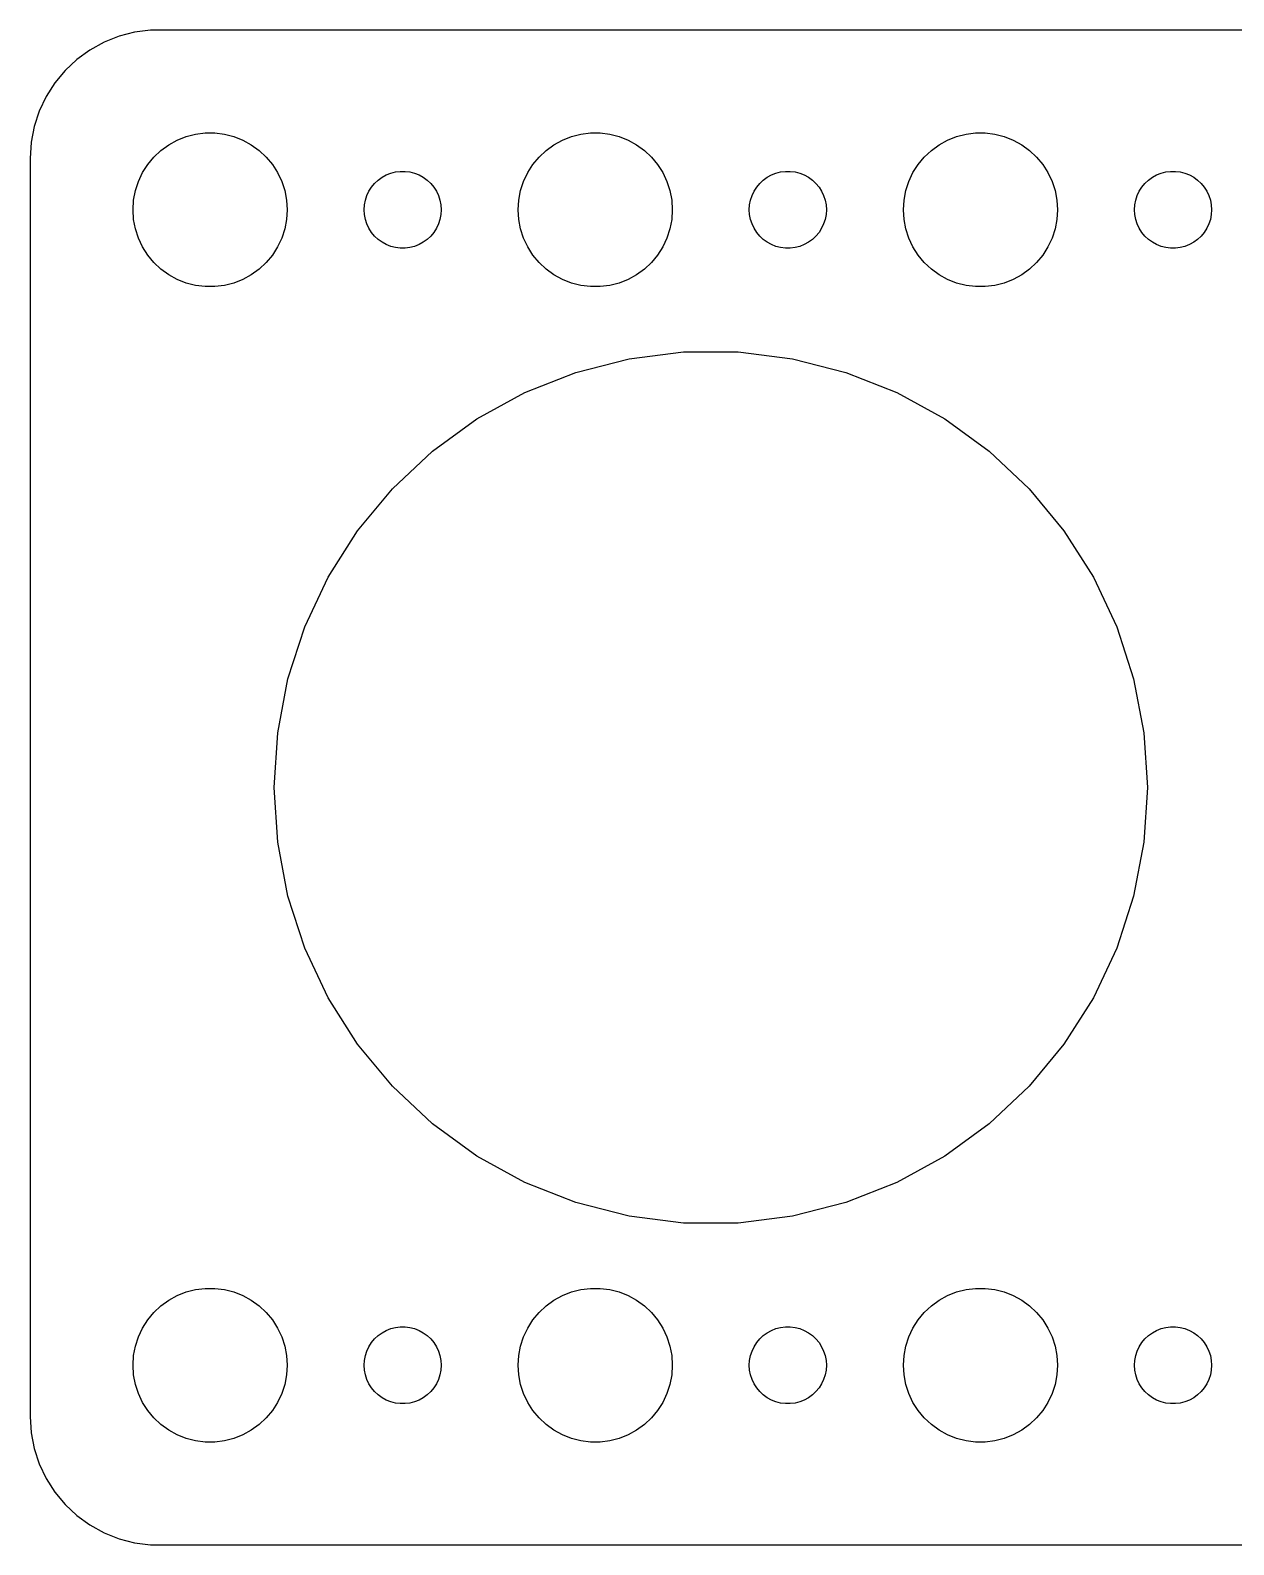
# Model space of a CAD drawing. Header units: metres. Extents: x -104 to 104, y -29 to 29.
# Drawn here: x -104.5 to -57.6, y -29.5 to 29.5 of the extents above; entities that cross this region are included whole.
import ezdxf

# ---------------------------------------------------------------- set-up
doc = ezdxf.new("R2010")
doc.units = ezdxf.units.M

msp = doc.modelspace()

# ---------------------------------------------------------------- linework, layer by layer
for p, q in [((-99.8139, 29.4901), (-100.437, 29.4114)), ((99.8139, 29.4901), (-99.8139, 29.4901)), ((-101.629, 29.0241), (-102.179, 28.7216)), ((-101.045, 29.2553), (-101.629, 29.0241)), ((-100.437, 29.4114), (-101.045, 29.2553)), ((-102.687, 28.3526), (-103.145, 27.9227)), ((-102.179, 28.7216), (-102.687, 28.3526)), ((-103.145, 27.9227), (-103.545, 27.4389)), ((-103.545, 27.4389), (-103.882, 26.9088)), ((-103.882, 26.9088), (-104.149, 26.3406)), ((-104.149, 26.3406), (-104.343, 25.7434)), ((-104.343, 25.7434), (-104.461, 25.1267)), ((-98.427, 25.3532), (-98.0621, 25.4469)), ((-98.0621, 25.4469), (-97.6884, 25.4941)), ((-97.6884, 25.4941), (-97.3116, 25.4941)), ((-97.3116, 25.4941), (-96.9379, 25.4469)), ((-96.9379, 25.4469), (-96.573, 25.3532)), ((-83.427, 25.3532), (-83.0621, 25.4469)), ((-83.0621, 25.4469), (-82.6884, 25.4941)), ((-82.6884, 25.4941), (-82.3116, 25.4941)), ((-82.3116, 25.4941), (-81.9379, 25.4469)), ((-81.9379, 25.4469), (-81.573, 25.3532)), ((-68.427, 25.3532), (-68.0621, 25.4469)), ((-68.0621, 25.4469), (-67.6884, 25.4941)), ((-67.6884, 25.4941), (-67.3116, 25.4941)), ((-67.3116, 25.4941), (-66.9379, 25.4469)), ((-66.9379, 25.4469), (-66.573, 25.3532)), ((-104.461, 25.1267), (-104.5, 24.5)), ((-99.6869, 24.5536), (-99.4123, 24.8115)), ((-99.4123, 24.8115), (-99.1075, 25.033)), ((-99.1075, 25.033), (-98.7773, 25.2145)), ((-98.7773, 25.2145), (-98.427, 25.3532)), ((-96.573, 25.3532), (-96.2227, 25.2145)), ((-96.2227, 25.2145), (-95.8925, 25.033)), ((-95.8925, 25.033), (-95.5877, 24.8115)), ((-95.5877, 24.8115), (-95.3131, 24.5536)), ((-84.6869, 24.5536), (-84.4123, 24.8115)), ((-84.4123, 24.8115), (-84.1075, 25.033)), ((-84.1075, 25.033), (-83.7773, 25.2145)), ((-83.7773, 25.2145), (-83.427, 25.3532)), ((-81.573, 25.3532), (-81.2227, 25.2145)), ((-81.2227, 25.2145), (-80.8925, 25.033)), ((-80.8925, 25.033), (-80.5877, 24.8115)), ((-80.5877, 24.8115), (-80.3131, 24.5536)), ((-69.6869, 24.5536), (-69.4123, 24.8115)), ((-69.4123, 24.8115), (-69.1075, 25.033)), ((-69.1075, 25.033), (-68.7773, 25.2145)), ((-68.7773, 25.2145), (-68.427, 25.3532)), ((-66.573, 25.3532), (-66.2227, 25.2145)), ((-66.2227, 25.2145), (-65.8925, 25.033)), ((-65.8925, 25.033), (-65.5877, 24.8115)), ((-65.5877, 24.8115), (-65.3131, 24.5536)), ((-104.5, 24.5), (-104.5, -24.5)), ((-100.129, 23.9453), (-99.927, 24.2634)), ((-99.927, 24.2634), (-99.6869, 24.5536)), ((-95.3131, 24.5536), (-95.073, 24.2634)), ((-95.073, 24.2634), (-94.8711, 23.9453)), ((-85.1289, 23.9453), (-84.927, 24.2634)), ((-84.927, 24.2634), (-84.6869, 24.5536)), ((-80.3131, 24.5536), (-80.073, 24.2634)), ((-80.073, 24.2634), (-79.8711, 23.9453)), ((-70.1289, 23.9453), (-69.927, 24.2634)), ((-69.927, 24.2634), (-69.6869, 24.5536)), ((-65.3131, 24.5536), (-65.073, 24.2634)), ((-65.073, 24.2634), (-64.8711, 23.9453)), ((-100.406, 23.2461), (-100.289, 23.6044)), ((-100.289, 23.6044), (-100.129, 23.9453)), ((-94.8711, 23.9453), (-94.7107, 23.6044)), ((-94.7107, 23.6044), (-94.5943, 23.2461)), ((-91.0934, 23.5268), (-90.9561, 23.6558)), ((-90.9561, 23.6558), (-90.8037, 23.7665)), ((-90.8037, 23.7665), (-90.6387, 23.8572)), ((-90.6387, 23.8572), (-90.4635, 23.9266)), ((-90.4635, 23.9266), (-90.2811, 23.9734)), ((-90.2811, 23.9734), (-90.0942, 23.997)), ((-90.0942, 23.997), (-89.9058, 23.997)), ((-89.9058, 23.997), (-89.7189, 23.9734)), ((-89.7189, 23.9734), (-89.5365, 23.9266)), ((-89.5365, 23.9266), (-89.3613, 23.8572)), ((-89.3613, 23.8572), (-89.1963, 23.7665)), ((-89.1963, 23.7665), (-89.0439, 23.6558)), ((-89.0439, 23.6558), (-88.9065, 23.5268)), ((-85.4057, 23.2461), (-85.2893, 23.6044)), ((-85.2893, 23.6044), (-85.1289, 23.9453)), ((-79.8711, 23.9453), (-79.7107, 23.6044)), ((-79.7107, 23.6044), (-79.5943, 23.2461)), ((-76.0934, 23.5268), (-75.9561, 23.6558)), ((-75.9561, 23.6558), (-75.8037, 23.7665)), ((-75.8037, 23.7665), (-75.6387, 23.8572)), ((-75.6387, 23.8572), (-75.4635, 23.9266)), ((-75.4635, 23.9266), (-75.2811, 23.9734)), ((-75.2811, 23.9734), (-75.0942, 23.997)), ((-75.0942, 23.997), (-74.9058, 23.997)), ((-74.9058, 23.997), (-74.7189, 23.9734)), ((-74.7189, 23.9734), (-74.5365, 23.9266)), ((-74.5365, 23.9266), (-74.3613, 23.8572)), ((-74.3613, 23.8572), (-74.1963, 23.7665)), ((-74.1963, 23.7665), (-74.0439, 23.6558)), ((-74.0439, 23.6558), (-73.9065, 23.5268)), ((-70.4057, 23.2461), (-70.2893, 23.6044)), ((-70.2893, 23.6044), (-70.1289, 23.9453)), ((-64.8711, 23.9453), (-64.7107, 23.6044)), ((-64.7107, 23.6044), (-64.5943, 23.2461)), ((-61.0934, 23.5268), (-60.9561, 23.6558)), ((-60.9561, 23.6558), (-60.8037, 23.7665)), ((-60.8037, 23.7665), (-60.6387, 23.8572)), ((-60.6387, 23.8572), (-60.4635, 23.9266)), ((-60.4635, 23.9266), (-60.2811, 23.9734)), ((-60.2811, 23.9734), (-60.0942, 23.997)), ((-60.0942, 23.997), (-59.9058, 23.997)), ((-59.9058, 23.997), (-59.7189, 23.9734)), ((-59.7189, 23.9734), (-59.5365, 23.9266)), ((-59.5365, 23.9266), (-59.3613, 23.8572)), ((-59.3613, 23.8572), (-59.1963, 23.7665)), ((-59.1963, 23.7665), (-59.0439, 23.6558)), ((-59.0439, 23.6558), (-58.9065, 23.5268)), ((-100.476, 22.876), (-100.406, 23.2461)), ((-94.5943, 23.2461), (-94.5237, 22.876)), ((-91.4529, 22.873), (-91.3947, 23.0522)), ((-91.3947, 23.0522), (-91.3145, 23.2226)), ((-91.3145, 23.2226), (-91.2135, 23.3817)), ((-91.2135, 23.3817), (-91.0934, 23.5268)), ((-88.9065, 23.5268), (-88.7865, 23.3817)), ((-88.7865, 23.3817), (-88.6855, 23.2226)), ((-88.6855, 23.2226), (-88.6053, 23.0522)), ((-88.6053, 23.0522), (-88.5471, 22.873)), ((-85.4763, 22.876), (-85.4057, 23.2461)), ((-79.5943, 23.2461), (-79.5237, 22.876)), ((-76.4529, 22.873), (-76.3947, 23.0522)), ((-76.3947, 23.0522), (-76.3145, 23.2226)), ((-76.3145, 23.2226), (-76.2135, 23.3817)), ((-76.2135, 23.3817), (-76.0934, 23.5268)), ((-73.9065, 23.5268), (-73.7865, 23.3817)), ((-73.7865, 23.3817), (-73.6855, 23.2226)), ((-73.6855, 23.2226), (-73.6053, 23.0522)), ((-73.6053, 23.0522), (-73.5471, 22.873)), ((-70.4763, 22.876), (-70.4057, 23.2461)), ((-64.5943, 23.2461), (-64.5237, 22.876)), ((-61.4529, 22.873), (-61.3947, 23.0522)), ((-61.3947, 23.0522), (-61.3145, 23.2226)), ((-61.3145, 23.2226), (-61.2135, 23.3817)), ((-61.2135, 23.3817), (-61.0934, 23.5268)), ((-58.9065, 23.5268), (-58.7865, 23.3817)), ((-58.7865, 23.3817), (-58.6855, 23.2226)), ((-58.6855, 23.2226), (-58.6053, 23.0522)), ((-58.6053, 23.0522), (-58.5471, 22.873)), ((-100.5, 22.5), (-100.476, 22.876)), ((-100.476, 22.124), (-100.5, 22.5)), ((-94.5237, 22.876), (-94.5, 22.5)), ((-94.5, 22.5), (-94.5237, 22.124)), ((-91.5, 22.5), (-91.4882, 22.688)), ((-91.4882, 22.312), (-91.5, 22.5)), ((-91.4882, 22.688), (-91.4529, 22.873)), ((-88.5471, 22.873), (-88.5118, 22.688)), ((-88.5118, 22.688), (-88.5, 22.5)), ((-88.5, 22.5), (-88.5118, 22.312)), ((-85.5, 22.5), (-85.4763, 22.876)), ((-85.4763, 22.124), (-85.5, 22.5)), ((-79.5237, 22.876), (-79.5, 22.5)), ((-79.5, 22.5), (-79.5237, 22.124)), ((-76.5, 22.5), (-76.4882, 22.688)), ((-76.4882, 22.312), (-76.5, 22.5)), ((-76.4882, 22.688), (-76.4529, 22.873)), ((-73.5471, 22.873), (-73.5118, 22.688)), ((-73.5118, 22.688), (-73.5, 22.5)), ((-73.5, 22.5), (-73.5118, 22.312)), ((-70.5, 22.5), (-70.4763, 22.876)), ((-70.4763, 22.124), (-70.5, 22.5)), ((-64.5237, 22.876), (-64.5, 22.5)), ((-64.5, 22.5), (-64.5237, 22.124)), ((-61.5, 22.5), (-61.4882, 22.688)), ((-61.4882, 22.312), (-61.5, 22.5)), ((-61.4882, 22.688), (-61.4529, 22.873)), ((-58.5471, 22.873), (-58.5118, 22.688)), ((-58.5118, 22.688), (-58.5, 22.5)), ((-58.5, 22.5), (-58.5118, 22.312)), ((-100.406, 21.7539), (-100.476, 22.124)), ((-94.5237, 22.124), (-94.5943, 21.7539)), ((-91.4529, 22.127), (-91.4882, 22.312)), ((-91.3947, 21.9478), (-91.4529, 22.127)), ((-91.3145, 21.7774), (-91.3947, 21.9478)), ((-88.6053, 21.9478), (-88.6855, 21.7774)), ((-88.5471, 22.127), (-88.6053, 21.9478)), ((-88.5118, 22.312), (-88.5471, 22.127)), ((-85.4057, 21.7539), (-85.4763, 22.124)), ((-79.5237, 22.124), (-79.5943, 21.7539)), ((-76.4529, 22.127), (-76.4882, 22.312)), ((-76.3947, 21.9478), (-76.4529, 22.127)), ((-76.3145, 21.7774), (-76.3947, 21.9478)), ((-73.6053, 21.9478), (-73.6855, 21.7774)), ((-73.5471, 22.127), (-73.6053, 21.9478)), ((-73.5118, 22.312), (-73.5471, 22.127)), ((-70.4057, 21.7539), (-70.4763, 22.124)), ((-64.5237, 22.124), (-64.5943, 21.7539)), ((-61.4529, 22.127), (-61.4882, 22.312)), ((-61.3947, 21.9478), (-61.4529, 22.127)), ((-61.3145, 21.7774), (-61.3947, 21.9478)), ((-58.6053, 21.9478), (-58.6855, 21.7774)), ((-58.5471, 22.127), (-58.6053, 21.9478)), ((-58.5118, 22.312), (-58.5471, 22.127)), ((-100.289, 21.3956), (-100.406, 21.7539)), ((-100.129, 21.0547), (-100.289, 21.3956)), ((-94.7107, 21.3956), (-94.8711, 21.0547)), ((-94.5943, 21.7539), (-94.7107, 21.3956)), ((-91.2135, 21.6183), (-91.3145, 21.7774)), ((-91.0934, 21.4732), (-91.2135, 21.6183)), ((-90.9561, 21.3442), (-91.0934, 21.4732)), ((-90.8037, 21.2335), (-90.9561, 21.3442)), ((-90.6387, 21.1427), (-90.8037, 21.2335)), ((-89.1963, 21.2335), (-89.3613, 21.1427)), ((-89.0439, 21.3442), (-89.1963, 21.2335)), ((-88.9065, 21.4732), (-89.0439, 21.3442)), ((-88.7865, 21.6183), (-88.9065, 21.4732)), ((-88.6855, 21.7774), (-88.7865, 21.6183)), ((-85.2893, 21.3956), (-85.4057, 21.7539)), ((-85.1289, 21.0547), (-85.2893, 21.3956)), ((-79.7107, 21.3956), (-79.8711, 21.0547)), ((-79.5943, 21.7539), (-79.7107, 21.3956)), ((-76.2135, 21.6183), (-76.3145, 21.7774)), ((-76.0934, 21.4732), (-76.2135, 21.6183)), ((-75.9561, 21.3442), (-76.0934, 21.4732)), ((-75.8037, 21.2335), (-75.9561, 21.3442)), ((-75.6387, 21.1427), (-75.8037, 21.2335)), ((-74.1963, 21.2335), (-74.3613, 21.1427)), ((-74.0439, 21.3442), (-74.1963, 21.2335)), ((-73.9065, 21.4732), (-74.0439, 21.3442)), ((-73.7865, 21.6183), (-73.9065, 21.4732)), ((-73.6855, 21.7774), (-73.7865, 21.6183)), ((-70.2893, 21.3956), (-70.4057, 21.7539)), ((-70.1289, 21.0547), (-70.2893, 21.3956)), ((-64.7107, 21.3956), (-64.8711, 21.0547)), ((-64.5943, 21.7539), (-64.7107, 21.3956)), ((-61.2135, 21.6183), (-61.3145, 21.7774)), ((-61.0934, 21.4732), (-61.2135, 21.6183)), ((-60.9561, 21.3442), (-61.0934, 21.4732)), ((-60.8037, 21.2335), (-60.9561, 21.3442)), ((-60.6387, 21.1427), (-60.8037, 21.2335)), ((-59.1963, 21.2335), (-59.3613, 21.1427)), ((-59.0439, 21.3442), (-59.1963, 21.2335)), ((-58.9065, 21.4732), (-59.0439, 21.3442)), ((-58.7865, 21.6183), (-58.9065, 21.4732)), ((-58.6855, 21.7774), (-58.7865, 21.6183)), ((-99.927, 20.7366), (-100.129, 21.0547)), ((-99.6869, 20.4464), (-99.927, 20.7366)), ((-95.073, 20.7366), (-95.3131, 20.4464)), ((-94.8711, 21.0547), (-95.073, 20.7366)), ((-90.4635, 21.0734), (-90.6387, 21.1427)), ((-90.2811, 21.0266), (-90.4635, 21.0734)), ((-90.0942, 21.003), (-90.2811, 21.0266)), ((-89.9058, 21.003), (-90.0942, 21.003)), ((-89.7189, 21.0266), (-89.9058, 21.003)), ((-89.5365, 21.0734), (-89.7189, 21.0266)), ((-89.3613, 21.1427), (-89.5365, 21.0734)), ((-84.927, 20.7366), (-85.1289, 21.0547)), ((-84.6869, 20.4464), (-84.927, 20.7366)), ((-80.073, 20.7366), (-80.3131, 20.4464)), ((-79.8711, 21.0547), (-80.073, 20.7366)), ((-75.4635, 21.0734), (-75.6387, 21.1427)), ((-75.2811, 21.0266), (-75.4635, 21.0734)), ((-75.0942, 21.003), (-75.2811, 21.0266)), ((-74.9058, 21.003), (-75.0942, 21.003)), ((-74.7189, 21.0266), (-74.9058, 21.003)), ((-74.5365, 21.0734), (-74.7189, 21.0266)), ((-74.3613, 21.1427), (-74.5365, 21.0734)), ((-69.927, 20.7366), (-70.1289, 21.0547)), ((-69.6869, 20.4464), (-69.927, 20.7366)), ((-65.073, 20.7366), (-65.3131, 20.4464)), ((-64.8711, 21.0547), (-65.073, 20.7366)), ((-60.4635, 21.0734), (-60.6387, 21.1427)), ((-60.2811, 21.0266), (-60.4635, 21.0734)), ((-60.0942, 21.003), (-60.2811, 21.0266)), ((-59.9058, 21.003), (-60.0942, 21.003)), ((-59.7189, 21.0266), (-59.9058, 21.003)), ((-59.5365, 21.0734), (-59.7189, 21.0266)), ((-59.3613, 21.1427), (-59.5365, 21.0734)), ((-99.4123, 20.1884), (-99.6869, 20.4464)), ((-99.1075, 19.967), (-99.4123, 20.1884)), ((-95.5877, 20.1884), (-95.8925, 19.967)), ((-95.3131, 20.4464), (-95.5877, 20.1884)), ((-84.4123, 20.1884), (-84.6869, 20.4464)), ((-84.1075, 19.967), (-84.4123, 20.1884)), ((-80.5877, 20.1884), (-80.8925, 19.967)), ((-80.3131, 20.4464), (-80.5877, 20.1884)), ((-69.4123, 20.1884), (-69.6869, 20.4464)), ((-69.1075, 19.967), (-69.4123, 20.1884)), ((-65.5877, 20.1884), (-65.8925, 19.967)), ((-65.3131, 20.4464), (-65.5877, 20.1884)), ((-98.7773, 19.7855), (-99.1075, 19.967)), ((-98.427, 19.6468), (-98.7773, 19.7855)), ((-98.0621, 19.5531), (-98.427, 19.6468)), ((-97.6884, 19.5059), (-98.0621, 19.5531)), ((-97.3116, 19.5059), (-97.6884, 19.5059)), ((-96.9379, 19.5531), (-97.3116, 19.5059)), ((-96.573, 19.6468), (-96.9379, 19.5531)), ((-96.2227, 19.7855), (-96.573, 19.6468)), ((-95.8925, 19.967), (-96.2227, 19.7855)), ((-83.7773, 19.7855), (-84.1075, 19.967)), ((-83.427, 19.6468), (-83.7773, 19.7855)), ((-83.0621, 19.5531), (-83.427, 19.6468)), ((-82.6884, 19.5059), (-83.0621, 19.5531)), ((-82.3116, 19.5059), (-82.6884, 19.5059)), ((-81.9379, 19.5531), (-82.3116, 19.5059)), ((-81.573, 19.6468), (-81.9379, 19.5531)), ((-81.2227, 19.7855), (-81.573, 19.6468)), ((-80.8925, 19.967), (-81.2227, 19.7855)), ((-68.7773, 19.7855), (-69.1075, 19.967)), ((-68.427, 19.6468), (-68.7773, 19.7855)), ((-68.0621, 19.5531), (-68.427, 19.6468)), ((-67.6884, 19.5059), (-68.0621, 19.5531)), ((-67.3116, 19.5059), (-67.6884, 19.5059)), ((-66.9379, 19.5531), (-67.3116, 19.5059)), ((-66.573, 19.6468), (-66.9379, 19.5531)), ((-66.2227, 19.7855), (-66.573, 19.6468)), ((-65.8925, 19.967), (-66.2227, 19.7855)), ((-83.2533, 16.168), (-81.1855, 16.6989)), ((-81.1855, 16.6989), (-79.0674, 16.9664)), ((-79.0674, 16.9664), (-76.9326, 16.9664)), ((-76.9326, 16.9664), (-74.8145, 16.6989)), ((-74.8145, 16.6989), (-72.7467, 16.168)), ((-85.2383, 15.382), (-83.2533, 16.168)), ((-72.7467, 16.168), (-70.7617, 15.382)), ((-87.1091, 14.3536), (-85.2383, 15.382)), ((-70.7617, 15.382), (-68.8909, 14.3536)), ((-88.8362, 13.0987), (-87.1091, 14.3536)), ((-68.8909, 14.3536), (-67.1638, 13.0987)), ((-90.3925, 11.6373), (-88.8362, 13.0987)), ((-67.1638, 13.0987), (-65.6075, 11.6373)), ((-91.7533, 9.99234), (-90.3925, 11.6373)), ((-65.6075, 11.6373), (-64.2467, 9.99234)), ((-92.8972, 8.1898), (-91.7533, 9.99234)), ((-64.2467, 9.99234), (-63.1028, 8.1898)), ((-93.8062, 6.2581), (-92.8972, 8.1898)), ((-63.1028, 8.1898), (-62.1938, 6.2581)), ((-94.4659, 4.22772), (-93.8062, 6.2581)), ((-62.1938, 6.2581), (-61.5341, 4.22772)), ((-94.866, 2.13066), (-94.4659, 4.22772)), ((-61.5341, 4.22772), (-61.134, 2.13066)), ((-95, 0), (-94.866, 2.13066)), ((-61.134, 2.13066), (-61, 0)), ((-94.866, -2.13066), (-95, 0)), ((-61, 0), (-61.134, -2.13066)), ((-94.4659, -4.22772), (-94.866, -2.13066)), ((-61.134, -2.13066), (-61.5341, -4.22772)), ((-93.8062, -6.2581), (-94.4659, -4.22772)), ((-61.5341, -4.22772), (-62.1938, -6.2581)), ((-92.8972, -8.1898), (-93.8062, -6.2581)), ((-62.1938, -6.2581), (-63.1028, -8.1898)), ((-91.7533, -9.99234), (-92.8972, -8.1898)), ((-63.1028, -8.1898), (-64.2467, -9.99234)), ((-90.3925, -11.6373), (-91.7533, -9.99234)), ((-64.2467, -9.99234), (-65.6075, -11.6373)), ((-88.8362, -13.0987), (-90.3925, -11.6373)), ((-65.6075, -11.6373), (-67.1638, -13.0987)), ((-87.1091, -14.3536), (-88.8362, -13.0987)), ((-67.1638, -13.0987), (-68.8909, -14.3536)), ((-85.2383, -15.382), (-87.1091, -14.3536)), ((-68.8909, -14.3536), (-70.7617, -15.382)), ((-83.2533, -16.168), (-85.2383, -15.382)), ((-70.7617, -15.382), (-72.7467, -16.168)), ((-81.1855, -16.6989), (-83.2533, -16.168)), ((-72.7467, -16.168), (-74.8145, -16.6989)), ((-79.0674, -16.9664), (-81.1855, -16.6989)), ((-76.9326, -16.9664), (-79.0674, -16.9664)), ((-74.8145, -16.6989), (-76.9326, -16.9664)), ((-99.4123, -20.1884), (-99.1075, -19.967)), ((-99.1075, -19.967), (-98.7773, -19.7855)), ((-98.7773, -19.7855), (-98.427, -19.6468)), ((-98.427, -19.6468), (-98.0621, -19.5531)), ((-98.0621, -19.5531), (-97.6884, -19.5059)), ((-97.6884, -19.5059), (-97.3116, -19.5059)), ((-97.3116, -19.5059), (-96.9379, -19.5531)), ((-96.9379, -19.5531), (-96.573, -19.6468)), ((-96.573, -19.6468), (-96.2227, -19.7855)), ((-96.2227, -19.7855), (-95.8925, -19.967)), ((-95.8925, -19.967), (-95.5877, -20.1884)), ((-84.4123, -20.1884), (-84.1075, -19.967)), ((-84.1075, -19.967), (-83.7773, -19.7855)), ((-83.7773, -19.7855), (-83.427, -19.6468)), ((-83.427, -19.6468), (-83.0621, -19.5531)), ((-83.0621, -19.5531), (-82.6884, -19.5059)), ((-82.6884, -19.5059), (-82.3116, -19.5059)), ((-82.3116, -19.5059), (-81.9379, -19.5531)), ((-81.9379, -19.5531), (-81.573, -19.6468)), ((-81.573, -19.6468), (-81.2227, -19.7855)), ((-81.2227, -19.7855), (-80.8925, -19.967)), ((-80.8925, -19.967), (-80.5877, -20.1884)), ((-69.4123, -20.1884), (-69.1075, -19.967)), ((-69.1075, -19.967), (-68.7773, -19.7855)), ((-68.7773, -19.7855), (-68.427, -19.6468)), ((-68.427, -19.6468), (-68.0621, -19.5531)), ((-68.0621, -19.5531), (-67.6884, -19.5059)), ((-67.6884, -19.5059), (-67.3116, -19.5059)), ((-67.3116, -19.5059), (-66.9379, -19.5531)), ((-66.9379, -19.5531), (-66.573, -19.6468)), ((-66.573, -19.6468), (-66.2227, -19.7855)), ((-66.2227, -19.7855), (-65.8925, -19.967)), ((-65.8925, -19.967), (-65.5877, -20.1884)), ((-99.927, -20.7366), (-99.6869, -20.4464)), ((-99.6869, -20.4464), (-99.4123, -20.1884)), ((-95.5877, -20.1884), (-95.3131, -20.4464)), ((-95.3131, -20.4464), (-95.073, -20.7366)), ((-84.927, -20.7366), (-84.6869, -20.4464)), ((-84.6869, -20.4464), (-84.4123, -20.1884)), ((-80.5877, -20.1884), (-80.3131, -20.4464)), ((-80.3131, -20.4464), (-80.073, -20.7366)), ((-69.927, -20.7366), (-69.6869, -20.4464)), ((-69.6869, -20.4464), (-69.4123, -20.1884)), ((-65.5877, -20.1884), (-65.3131, -20.4464)), ((-65.3131, -20.4464), (-65.073, -20.7366)), ((-100.289, -21.3956), (-100.129, -21.0547)), ((-100.129, -21.0547), (-99.927, -20.7366)), ((-95.073, -20.7366), (-94.8711, -21.0547)), ((-94.8711, -21.0547), (-94.7107, -21.3956)), ((-90.8037, -21.2335), (-90.6387, -21.1427)), ((-90.6387, -21.1427), (-90.4635, -21.0734)), ((-90.4635, -21.0734), (-90.2811, -21.0266)), ((-90.2811, -21.0266), (-90.0942, -21.003)), ((-90.0942, -21.003), (-89.9058, -21.003)), ((-89.9058, -21.003), (-89.7189, -21.0266)), ((-89.7189, -21.0266), (-89.5365, -21.0734)), ((-89.5365, -21.0734), (-89.3613, -21.1427)), ((-89.3613, -21.1427), (-89.1963, -21.2335)), ((-85.2893, -21.3956), (-85.1289, -21.0547)), ((-85.1289, -21.0547), (-84.927, -20.7366)), ((-80.073, -20.7366), (-79.8711, -21.0547)), ((-79.8711, -21.0547), (-79.7107, -21.3956)), ((-75.8037, -21.2335), (-75.6387, -21.1427)), ((-75.6387, -21.1427), (-75.4635, -21.0734)), ((-75.4635, -21.0734), (-75.2811, -21.0266)), ((-75.2811, -21.0266), (-75.0942, -21.003)), ((-75.0942, -21.003), (-74.9058, -21.003)), ((-74.9058, -21.003), (-74.7189, -21.0266)), ((-74.7189, -21.0266), (-74.5365, -21.0734)), ((-74.5365, -21.0734), (-74.3613, -21.1427)), ((-74.3613, -21.1427), (-74.1963, -21.2335)), ((-70.2893, -21.3956), (-70.1289, -21.0547)), ((-70.1289, -21.0547), (-69.927, -20.7366)), ((-65.073, -20.7366), (-64.8711, -21.0547)), ((-64.8711, -21.0547), (-64.7107, -21.3956)), ((-60.8037, -21.2335), (-60.6387, -21.1427)), ((-60.6387, -21.1427), (-60.4635, -21.0734)), ((-60.4635, -21.0734), (-60.2811, -21.0266)), ((-60.2811, -21.0266), (-60.0942, -21.003)), ((-60.0942, -21.003), (-59.9058, -21.003)), ((-59.9058, -21.003), (-59.7189, -21.0266)), ((-59.7189, -21.0266), (-59.5365, -21.0734)), ((-59.5365, -21.0734), (-59.3613, -21.1427)), ((-59.3613, -21.1427), (-59.1963, -21.2335)), ((-100.476, -22.124), (-100.406, -21.7539)), ((-100.406, -21.7539), (-100.289, -21.3956)), ((-94.7107, -21.3956), (-94.5943, -21.7539)), ((-94.5943, -21.7539), (-94.5237, -22.124)), ((-91.3947, -21.9478), (-91.3145, -21.7774)), ((-91.3145, -21.7774), (-91.2135, -21.6183)), ((-91.2135, -21.6183), (-91.0934, -21.4732)), ((-91.0934, -21.4732), (-90.9561, -21.3442)), ((-90.9561, -21.3442), (-90.8037, -21.2335)), ((-89.1963, -21.2335), (-89.0439, -21.3442)), ((-89.0439, -21.3442), (-88.9065, -21.4732)), ((-88.9065, -21.4732), (-88.7865, -21.6183)), ((-88.7865, -21.6183), (-88.6855, -21.7774)), ((-88.6855, -21.7774), (-88.6053, -21.9478)), ((-85.4763, -22.124), (-85.4057, -21.7539)), ((-85.4057, -21.7539), (-85.2893, -21.3956)), ((-79.7107, -21.3956), (-79.5943, -21.7539)), ((-79.5943, -21.7539), (-79.5237, -22.124)), ((-76.3947, -21.9478), (-76.3145, -21.7774)), ((-76.3145, -21.7774), (-76.2135, -21.6183)), ((-76.2135, -21.6183), (-76.0934, -21.4732)), ((-76.0934, -21.4732), (-75.9561, -21.3442)), ((-75.9561, -21.3442), (-75.8037, -21.2335)), ((-74.1963, -21.2335), (-74.0439, -21.3442)), ((-74.0439, -21.3442), (-73.9065, -21.4732)), ((-73.9065, -21.4732), (-73.7865, -21.6183)), ((-73.7865, -21.6183), (-73.6855, -21.7774)), ((-73.6855, -21.7774), (-73.6053, -21.9478)), ((-70.4763, -22.124), (-70.4057, -21.7539)), ((-70.4057, -21.7539), (-70.2893, -21.3956)), ((-64.7107, -21.3956), (-64.5943, -21.7539)), ((-64.5943, -21.7539), (-64.5237, -22.124)), ((-61.3947, -21.9478), (-61.3145, -21.7774)), ((-61.3145, -21.7774), (-61.2135, -21.6183)), ((-61.2135, -21.6183), (-61.0934, -21.4732)), ((-61.0934, -21.4732), (-60.9561, -21.3442)), ((-60.9561, -21.3442), (-60.8037, -21.2335)), ((-59.1963, -21.2335), (-59.0439, -21.3442)), ((-59.0439, -21.3442), (-58.9065, -21.4732)), ((-58.9065, -21.4732), (-58.7865, -21.6183)), ((-58.7865, -21.6183), (-58.6855, -21.7774)), ((-58.6855, -21.7774), (-58.6053, -21.9478)), ((-100.5, -22.5), (-100.476, -22.124)), ((-94.5237, -22.124), (-94.5, -22.5)), ((-91.5, -22.5), (-91.4882, -22.312)), ((-91.4882, -22.312), (-91.4529, -22.127)), ((-91.4529, -22.127), (-91.3947, -21.9478)), ((-88.6053, -21.9478), (-88.5471, -22.127)), ((-88.5471, -22.127), (-88.5118, -22.312)), ((-88.5118, -22.312), (-88.5, -22.5)), ((-85.5, -22.5), (-85.4763, -22.124)), ((-79.5237, -22.124), (-79.5, -22.5)), ((-76.5, -22.5), (-76.4882, -22.312)), ((-76.4882, -22.312), (-76.4529, -22.127)), ((-76.4529, -22.127), (-76.3947, -21.9478)), ((-73.6053, -21.9478), (-73.5471, -22.127)), ((-73.5471, -22.127), (-73.5118, -22.312)), ((-73.5118, -22.312), (-73.5, -22.5)), ((-70.5, -22.5), (-70.4763, -22.124)), ((-64.5237, -22.124), (-64.5, -22.5)), ((-61.5, -22.5), (-61.4882, -22.312)), ((-61.4882, -22.312), (-61.4529, -22.127)), ((-61.4529, -22.127), (-61.3947, -21.9478)), ((-58.6053, -21.9478), (-58.5471, -22.127)), ((-58.5471, -22.127), (-58.5118, -22.312)), ((-58.5118, -22.312), (-58.5, -22.5)), ((-100.476, -22.876), (-100.5, -22.5)), ((-100.406, -23.2461), (-100.476, -22.876)), ((-94.5237, -22.876), (-94.5943, -23.2461)), ((-94.5, -22.5), (-94.5237, -22.876)), ((-91.4882, -22.688), (-91.5, -22.5)), ((-91.4529, -22.873), (-91.4882, -22.688)), ((-91.3947, -23.0522), (-91.4529, -22.873)), ((-88.5471, -22.873), (-88.6053, -23.0522)), ((-88.5118, -22.688), (-88.5471, -22.873)), ((-88.5, -22.5), (-88.5118, -22.688)), ((-85.4763, -22.876), (-85.5, -22.5)), ((-85.4057, -23.2461), (-85.4763, -22.876)), ((-79.5237, -22.876), (-79.5943, -23.2461)), ((-79.5, -22.5), (-79.5237, -22.876)), ((-76.4882, -22.688), (-76.5, -22.5)), ((-76.4529, -22.873), (-76.4882, -22.688)), ((-76.3947, -23.0522), (-76.4529, -22.873)), ((-73.5471, -22.873), (-73.6053, -23.0522)), ((-73.5118, -22.688), (-73.5471, -22.873)), ((-73.5, -22.5), (-73.5118, -22.688)), ((-70.4763, -22.876), (-70.5, -22.5)), ((-70.4057, -23.2461), (-70.4763, -22.876)), ((-64.5237, -22.876), (-64.5943, -23.2461)), ((-64.5, -22.5), (-64.5237, -22.876)), ((-61.4882, -22.688), (-61.5, -22.5)), ((-61.4529, -22.873), (-61.4882, -22.688)), ((-61.3947, -23.0522), (-61.4529, -22.873)), ((-58.5471, -22.873), (-58.6053, -23.0522)), ((-58.5118, -22.688), (-58.5471, -22.873)), ((-58.5, -22.5), (-58.5118, -22.688)), ((-100.289, -23.6044), (-100.406, -23.2461)), ((-94.5943, -23.2461), (-94.7107, -23.6044)), ((-91.3145, -23.2226), (-91.3947, -23.0522)), ((-91.2135, -23.3817), (-91.3145, -23.2226)), ((-91.0934, -23.5268), (-91.2135, -23.3817)), ((-90.9561, -23.6558), (-91.0934, -23.5268)), ((-88.9065, -23.5268), (-89.0439, -23.6558)), ((-88.7865, -23.3817), (-88.9065, -23.5268)), ((-88.6855, -23.2226), (-88.7865, -23.3817)), ((-88.6053, -23.0522), (-88.6855, -23.2226)), ((-85.2893, -23.6044), (-85.4057, -23.2461)), ((-79.5943, -23.2461), (-79.7107, -23.6044)), ((-76.3145, -23.2226), (-76.3947, -23.0522)), ((-76.2135, -23.3817), (-76.3145, -23.2226)), ((-76.0934, -23.5268), (-76.2135, -23.3817)), ((-75.9561, -23.6558), (-76.0934, -23.5268)), ((-73.9065, -23.5268), (-74.0439, -23.6558)), ((-73.7865, -23.3817), (-73.9065, -23.5268)), ((-73.6855, -23.2226), (-73.7865, -23.3817)), ((-73.6053, -23.0522), (-73.6855, -23.2226)), ((-70.2893, -23.6044), (-70.4057, -23.2461)), ((-64.5943, -23.2461), (-64.7107, -23.6044)), ((-61.3145, -23.2226), (-61.3947, -23.0522)), ((-61.2135, -23.3817), (-61.3145, -23.2226)), ((-61.0934, -23.5268), (-61.2135, -23.3817)), ((-60.9561, -23.6558), (-61.0934, -23.5268)), ((-58.9065, -23.5268), (-59.0439, -23.6558)), ((-58.7865, -23.3817), (-58.9065, -23.5268)), ((-58.6855, -23.2226), (-58.7865, -23.3817)), ((-58.6053, -23.0522), (-58.6855, -23.2226)), ((-100.129, -23.9453), (-100.289, -23.6044)), ((-99.927, -24.2634), (-100.129, -23.9453)), ((-94.8711, -23.9453), (-95.073, -24.2634)), ((-94.7107, -23.6044), (-94.8711, -23.9453)), ((-90.8037, -23.7665), (-90.9561, -23.6558)), ((-90.6387, -23.8572), (-90.8037, -23.7665)), ((-90.4635, -23.9266), (-90.6387, -23.8572)), ((-90.2811, -23.9734), (-90.4635, -23.9266)), ((-90.0942, -23.997), (-90.2811, -23.9734)), ((-89.9058, -23.997), (-90.0942, -23.997)), ((-89.7189, -23.9734), (-89.9058, -23.997)), ((-89.5365, -23.9266), (-89.7189, -23.9734)), ((-89.3613, -23.8572), (-89.5365, -23.9266)), ((-89.1963, -23.7665), (-89.3613, -23.8572)), ((-89.0439, -23.6558), (-89.1963, -23.7665)), ((-85.1289, -23.9453), (-85.2893, -23.6044)), ((-84.927, -24.2634), (-85.1289, -23.9453)), ((-79.8711, -23.9453), (-80.073, -24.2634)), ((-79.7107, -23.6044), (-79.8711, -23.9453)), ((-75.8037, -23.7665), (-75.9561, -23.6558)), ((-75.6387, -23.8572), (-75.8037, -23.7665)), ((-75.4635, -23.9266), (-75.6387, -23.8572)), ((-75.2811, -23.9734), (-75.4635, -23.9266)), ((-75.0942, -23.997), (-75.2811, -23.9734)), ((-74.9058, -23.997), (-75.0942, -23.997)), ((-74.7189, -23.9734), (-74.9058, -23.997)), ((-74.5365, -23.9266), (-74.7189, -23.9734)), ((-74.3613, -23.8572), (-74.5365, -23.9266)), ((-74.1963, -23.7665), (-74.3613, -23.8572)), ((-74.0439, -23.6558), (-74.1963, -23.7665)), ((-70.1289, -23.9453), (-70.2893, -23.6044)), ((-69.927, -24.2634), (-70.1289, -23.9453)), ((-64.8711, -23.9453), (-65.073, -24.2634)), ((-64.7107, -23.6044), (-64.8711, -23.9453)), ((-60.8037, -23.7665), (-60.9561, -23.6558)), ((-60.6387, -23.8572), (-60.8037, -23.7665)), ((-60.4635, -23.9266), (-60.6387, -23.8572)), ((-60.2811, -23.9734), (-60.4635, -23.9266)), ((-60.0942, -23.997), (-60.2811, -23.9734)), ((-59.9058, -23.997), (-60.0942, -23.997)), ((-59.7189, -23.9734), (-59.9058, -23.997)), ((-59.5365, -23.9266), (-59.7189, -23.9734)), ((-59.3613, -23.8572), (-59.5365, -23.9266)), ((-59.1963, -23.7665), (-59.3613, -23.8572)), ((-59.0439, -23.6558), (-59.1963, -23.7665)), ((-104.5, -24.5), (-104.461, -25.1267)), ((-99.6869, -24.5536), (-99.927, -24.2634)), ((-99.4123, -24.8115), (-99.6869, -24.5536)), ((-95.3131, -24.5536), (-95.5877, -24.8115)), ((-95.073, -24.2634), (-95.3131, -24.5536)), ((-84.6869, -24.5536), (-84.927, -24.2634)), ((-84.4123, -24.8115), (-84.6869, -24.5536)), ((-80.3131, -24.5536), (-80.5877, -24.8115)), ((-80.073, -24.2634), (-80.3131, -24.5536)), ((-69.6869, -24.5536), (-69.927, -24.2634)), ((-69.4123, -24.8115), (-69.6869, -24.5536)), ((-65.3131, -24.5536), (-65.5877, -24.8115)), ((-65.073, -24.2634), (-65.3131, -24.5536)), ((-104.461, -25.1267), (-104.343, -25.7434)), ((-99.1075, -25.033), (-99.4123, -24.8115)), ((-98.7773, -25.2145), (-99.1075, -25.033)), ((-98.427, -25.3532), (-98.7773, -25.2145)), ((-98.0621, -25.4469), (-98.427, -25.3532)), ((-96.573, -25.3532), (-96.9379, -25.4469)), ((-96.2227, -25.2145), (-96.573, -25.3532)), ((-95.8925, -25.033), (-96.2227, -25.2145)), ((-95.5877, -24.8115), (-95.8925, -25.033)), ((-84.1075, -25.033), (-84.4123, -24.8115)), ((-83.7773, -25.2145), (-84.1075, -25.033)), ((-83.427, -25.3532), (-83.7773, -25.2145)), ((-83.0621, -25.4469), (-83.427, -25.3532)), ((-81.573, -25.3532), (-81.9379, -25.4469)), ((-81.2227, -25.2145), (-81.573, -25.3532)), ((-80.8925, -25.033), (-81.2227, -25.2145)), ((-80.5877, -24.8115), (-80.8925, -25.033)), ((-69.1075, -25.033), (-69.4123, -24.8115)), ((-68.7773, -25.2145), (-69.1075, -25.033)), ((-68.427, -25.3532), (-68.7773, -25.2145)), ((-68.0621, -25.4469), (-68.427, -25.3532)), ((-66.573, -25.3532), (-66.9379, -25.4469)), ((-66.2227, -25.2145), (-66.573, -25.3532)), ((-65.8925, -25.033), (-66.2227, -25.2145)), ((-65.5877, -24.8115), (-65.8925, -25.033)), ((-104.343, -25.7434), (-104.149, -26.3406)), ((-97.6884, -25.4941), (-98.0621, -25.4469)), ((-97.3116, -25.4941), (-97.6884, -25.4941)), ((-96.9379, -25.4469), (-97.3116, -25.4941)), ((-82.6884, -25.4941), (-83.0621, -25.4469)), ((-82.3116, -25.4941), (-82.6884, -25.4941)), ((-81.9379, -25.4469), (-82.3116, -25.4941)), ((-67.6884, -25.4941), (-68.0621, -25.4469)), ((-67.3116, -25.4941), (-67.6884, -25.4941)), ((-66.9379, -25.4469), (-67.3116, -25.4941)), ((-104.149, -26.3406), (-103.882, -26.9088)), ((-103.882, -26.9088), (-103.545, -27.4389)), ((-103.545, -27.4389), (-103.145, -27.9227)), ((-103.145, -27.9227), (-102.687, -28.3526)), ((-102.687, -28.3526), (-102.179, -28.7216)), ((-102.179, -28.7216), (-101.629, -29.0241)), ((-101.629, -29.0241), (-101.045, -29.2553)), ((-101.045, -29.2553), (-100.437, -29.4114)), ((-100.437, -29.4114), (-99.8139, -29.4901)), ((-99.8139, -29.4901), (99.8139, -29.4901))]:
    msp.add_line(p, q)

doc.saveas('drawing.dxf')
